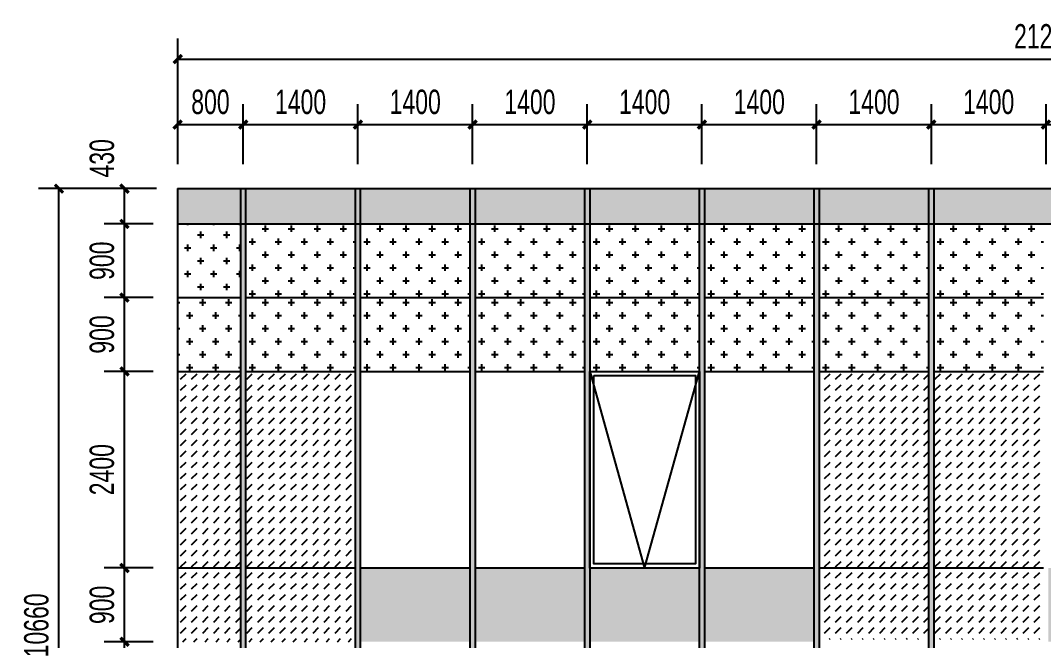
# Model space of a CAD drawing. Extents: x -3 to 440502, y -49243 to 59402.
# Drawn here: x 306177 to 318666, y 23349 to 30916 of the extents above; entities that cross this region are included whole.
import ezdxf

# ---------------------------------------------------------------- set-up
doc = ezdxf.new("R2010")
doc.units = 0
doc.header["$LTSCALE"] = 1000
doc.header["$MEASUREMENT"] = 0
for name, color, linetype in [('01-标注_尺寸', 124, 'Continuous'), ('05-填充_156', 156, 'Continuous'), ('05-填充_18', 18, 'Continuous'), ('05-填充_天正', 26, 'Continuous'), ('A-C_窗', 140, 'Continuous'), ('D_铝板', 181, 'Continuous'), ('E-立面', 255, 'Continuous')]:
    doc.layers.add(name, color=color, linetype=linetype)
doc.styles.add('_TCH_DIM_T3', font='ros.shx', dxfattribs={"width": 0.705882, "bigfont": 'jd.shx'})
doc.dimstyles.new('_TCH_ARCH&&100', dxfattribs={"dimtxt": 297.5, "dimasz": 100, "dimexe": 250, "dimexo": 300, "dimgap": 126.25, "dimtad": 1, "dimdec": 0, "dimzin": 0, "dimdsep": 46, "dimtxsty": '_TCH_DIM_T3', "dimblk": 'ARCHTICK', "dimcen": 0.09, "dimclrt": 7, "dimazin": 2, "dimtfac": 1, "dimtdec": 0, "dimtix": 1, "dimtmove": 2, "dimatfit": 3, "dimfxl": 0, "dimtolj": 1, "dimtzin": 0, "dimarcsym": 0})
pattern_1 = [(45, (291562.95, -175248.63), (4e-14, 134.70384), [95.25, -95.25])]
pattern_2 = [(45, (299962.95, -175248.63), (4e-14, 134.70384), [95.25, -95.25])]

# ---------------------------------------------------------------- blocks, each defined once
blk = doc.blocks.new('A$C2DDF4F07')
at = {"layer": 'A-C_窗'}
for points in [[(0, 2400), (1340, 2400), (1340, 0), (0, 0)], [(50, 2350), (1290, 2350), (1290, 50), (50, 50)]]:
    blk.add_lwpolyline(points, close=True, dxfattribs=at)
blk.add_lwpolyline([(0, 2400), (670, 0), (1340, 2400)], dxfattribs=at)
blk = doc.blocks.new('*U22')
at = {"layer": '05-填充_18'}
h = blk.add_hatch(color=256, dxfattribs=at)
h.dxf.hatch_style = 1
h.paths.add_polyline_path([(60, -10350), (0, -10350), (0, 310), (60, 310)])
blk.add_lwpolyline([(60, -10350), (0, -10350), (0, 310), (60, 310)], close=True)
blk = doc.blocks.new('_ArchTick')
at = {"color": 0, "linetype": 'ByBlock', "const_width": 0.4}
blk.add_lwpolyline([(-0.5, -0.5), (0.5, 0.5)], dxfattribs=at)
blk = doc.blocks.new('*D765')
at = {"layer": '01-标注_尺寸', "color": 0, "lineweight": -2, "transparency": 16777216}
for p, q in [((307796, 23334), (307197, 23334)), ((307447, 22434), (307447, 23334)), ((307796, 22434), (307197, 22434))]:
    blk.add_line(p, q, dxfattribs=at)
at = {"layer": 'Defpoints', "color": 0, "transparency": 16777216}
for p in [(307447, 23334), (308096, 23334), (308096, 22434)]:
    blk.add_point(p, dxfattribs=at)
at = {"layer": '01-标注_尺寸', "color": 0, "lineweight": -2, "transparency": 16777216, "xscale": 100, "yscale": 100, "zscale": 100}
for p, rotation in [((307447, 23334), 90), ((307447, 22434), 270)]:
    blk.add_blockref('_ArchTick', p, dxfattribs=dict(at, rotation=rotation))
at = {"layer": '01-标注_尺寸', "color": 7, "transparency": 16777216, "insert": (307172, 22884), "char_height": 297.5, "attachment_point": 5, "rotation": 90, "style": '_TCH_DIM_T3'}
blk.add_mtext('\\A1;900', dxfattribs=at)
blk = doc.blocks.new('*D766')
at = {"layer": '01-标注_尺寸', "color": 0, "lineweight": -2, "transparency": 16777216}
for p, q in [((307796, 24234), (307197, 24234)), ((307447, 23334), (307447, 24234)), ((307796, 23334), (307197, 23334))]:
    blk.add_line(p, q, dxfattribs=at)
at = {"layer": 'Defpoints', "color": 0, "transparency": 16777216}
for p in [(307447, 24234), (308096, 24234), (308096, 23334)]:
    blk.add_point(p, dxfattribs=at)
at = {"layer": '01-标注_尺寸', "color": 0, "lineweight": -2, "transparency": 16777216, "xscale": 100, "yscale": 100, "zscale": 100}
for p, rotation in [((307447, 24234), 90), ((307447, 23334), 270)]:
    blk.add_blockref('_ArchTick', p, dxfattribs=dict(at, rotation=rotation))
at = {"layer": '01-标注_尺寸', "color": 7, "transparency": 16777216, "insert": (307172, 23784), "char_height": 297.5, "attachment_point": 5, "rotation": 90, "style": '_TCH_DIM_T3'}
blk.add_mtext('\\A1;900', dxfattribs=at)
blk = doc.blocks.new('*D767')
at = {"layer": '01-标注_尺寸', "color": 0, "lineweight": -2, "transparency": 16777216}
for p, q in [((307796, 26634), (307197, 26634)), ((307447, 24234), (307447, 26634)), ((307796, 24234), (307197, 24234))]:
    blk.add_line(p, q, dxfattribs=at)
at = {"layer": 'Defpoints', "color": 0, "transparency": 16777216}
for p in [(307447, 26634), (308096, 26634), (308096, 24234)]:
    blk.add_point(p, dxfattribs=at)
at = {"layer": '01-标注_尺寸', "color": 0, "lineweight": -2, "transparency": 16777216, "xscale": 100, "yscale": 100, "zscale": 100}
for p, rotation in [((307447, 26634), 90), ((307447, 24234), 270)]:
    blk.add_blockref('_ArchTick', p, dxfattribs=dict(at, rotation=rotation))
at = {"layer": '01-标注_尺寸', "color": 7, "transparency": 16777216, "insert": (307172, 25434), "char_height": 297.5, "attachment_point": 5, "rotation": 90, "style": '_TCH_DIM_T3'}
blk.add_mtext('\\A1;2400', dxfattribs=at)
blk = doc.blocks.new('*D768')
at = {"layer": '01-标注_尺寸', "color": 0, "lineweight": -2, "transparency": 16777216}
for p, q in [((307796, 27534), (307197, 27534)), ((307447, 26634), (307447, 27534)), ((307796, 26634), (307197, 26634))]:
    blk.add_line(p, q, dxfattribs=at)
at = {"layer": 'Defpoints', "color": 0, "transparency": 16777216}
for p in [(307447, 27534), (308096, 27534), (308096, 26634)]:
    blk.add_point(p, dxfattribs=at)
at = {"layer": '01-标注_尺寸', "color": 0, "lineweight": -2, "transparency": 16777216, "xscale": 100, "yscale": 100, "zscale": 100}
for p, rotation in [((307447, 27534), 90), ((307447, 26634), 270)]:
    blk.add_blockref('_ArchTick', p, dxfattribs=dict(at, rotation=rotation))
at = {"layer": '01-标注_尺寸', "color": 7, "transparency": 16777216, "insert": (307172, 27084), "char_height": 297.5, "attachment_point": 5, "rotation": 90, "style": '_TCH_DIM_T3'}
blk.add_mtext('\\A1;900', dxfattribs=at)
blk = doc.blocks.new('*D769')
at = {"layer": '01-标注_尺寸', "color": 0, "lineweight": -2, "transparency": 16777216}
for p, q in [((307796, 28434), (307197, 28434)), ((307447, 27534), (307447, 28434)), ((307796, 27534), (307197, 27534))]:
    blk.add_line(p, q, dxfattribs=at)
at = {"layer": 'Defpoints', "color": 0, "transparency": 16777216}
for p in [(307447, 28434), (308096, 28434), (308096, 27534)]:
    blk.add_point(p, dxfattribs=at)
at = {"layer": '01-标注_尺寸', "color": 0, "lineweight": -2, "transparency": 16777216, "xscale": 100, "yscale": 100, "zscale": 100}
for p, rotation in [((307447, 28434), 90), ((307447, 27534), 270)]:
    blk.add_blockref('_ArchTick', p, dxfattribs=dict(at, rotation=rotation))
at = {"layer": '01-标注_尺寸', "color": 7, "transparency": 16777216, "insert": (307172, 27984), "char_height": 297.5, "attachment_point": 5, "rotation": 90, "style": '_TCH_DIM_T3'}
blk.add_mtext('\\A1;900', dxfattribs=at)
blk = doc.blocks.new('*D770')
at = {"layer": '01-标注_尺寸', "color": 0, "lineweight": -2, "transparency": 16777216}
for p, q in [((307796, 28864), (307197, 28864)), ((307447, 28434), (307447, 28864)), ((307796, 28434), (307197, 28434))]:
    blk.add_line(p, q, dxfattribs=at)
at = {"layer": 'Defpoints', "color": 0, "transparency": 16777216}
for p in [(307447, 28864), (308096, 28864), (308096, 28434)]:
    blk.add_point(p, dxfattribs=at)
at = {"layer": '01-标注_尺寸', "color": 0, "lineweight": -2, "transparency": 16777216, "xscale": 100, "yscale": 100, "zscale": 100}
for p, rotation in [((307447, 28864), 90), ((307447, 28434), 270)]:
    blk.add_blockref('_ArchTick', p, dxfattribs=dict(at, rotation=rotation))
at = {"layer": '01-标注_尺寸', "color": 7, "transparency": 16777216, "insert": (307172, 29234), "char_height": 297.5, "attachment_point": 5, "rotation": 90, "style": '_TCH_DIM_T3'}
blk.add_mtext('\\A1;430', dxfattribs=at)
blk = doc.blocks.new('*D771')
at = {"layer": '01-标注_尺寸', "color": 0, "lineweight": -2, "transparency": 16777216}
for p, q in [((307837, 28864), (306397, 28864)), ((306647, 18204), (306647, 28864)), ((307837, 18204), (306397, 18204))]:
    blk.add_line(p, q, dxfattribs=at)
at = {"layer": 'Defpoints', "color": 0, "transparency": 16777216}
for p in [(306647, 28864), (308137, 28864), (308137, 18204)]:
    blk.add_point(p, dxfattribs=at)
at = {"layer": '01-标注_尺寸', "color": 0, "lineweight": -2, "transparency": 16777216, "xscale": 100, "yscale": 100, "zscale": 100}
for p, rotation in [((306647, 28864), 90), ((306647, 18204), 270)]:
    blk.add_blockref('_ArchTick', p, dxfattribs=dict(at, rotation=rotation))
at = {"layer": '01-标注_尺寸', "color": 7, "transparency": 16777216, "insert": (306372, 23534), "char_height": 297.5, "attachment_point": 5, "rotation": 90, "style": '_TCH_DIM_T3'}
blk.add_mtext('\\A1;10660', dxfattribs=at)
blk = doc.blocks.new('*D772')
at = {"layer": '01-标注_尺寸', "color": 0, "lineweight": -2, "transparency": 16777216}
for p, q in [((308096, 29164), (308096, 29896)), ((308896, 29164), (308896, 29896)), ((308096, 29646), (308896, 29646))]:
    blk.add_line(p, q, dxfattribs=at)
at = {"layer": 'Defpoints', "color": 0, "transparency": 16777216}
for p in [(308896, 29646), (308096, 28864), (308896, 28864)]:
    blk.add_point(p, dxfattribs=at)
at = {"layer": '01-标注_尺寸', "color": 0, "lineweight": -2, "transparency": 16777216, "xscale": 100, "yscale": 100, "zscale": 100, "rotation": 180}
blk.add_blockref('_ArchTick', (308096, 29646), dxfattribs=at)
at = {"layer": '01-标注_尺寸', "color": 0, "lineweight": -2, "transparency": 16777216, "xscale": 100, "yscale": 100, "zscale": 100}
blk.add_blockref('_ArchTick', (308896, 29646), dxfattribs=at)
at = {"layer": '01-标注_尺寸', "color": 7, "transparency": 16777216, "insert": (308496, 29921), "char_height": 297.5, "attachment_point": 5, "style": '_TCH_DIM_T3'}
blk.add_mtext('\\A1;800', dxfattribs=at)
blk = doc.blocks.new('*D773')
at = {"layer": '01-标注_尺寸', "color": 0, "lineweight": -2, "transparency": 16777216}
for p, q in [((308896, 29164), (308896, 29896)), ((310296, 29164), (310296, 29896)), ((308896, 29646), (310296, 29646))]:
    blk.add_line(p, q, dxfattribs=at)
at = {"layer": 'Defpoints', "color": 0, "transparency": 16777216}
for p in [(310296, 29646), (308896, 28864), (310296, 28864)]:
    blk.add_point(p, dxfattribs=at)
at = {"layer": '01-标注_尺寸', "color": 0, "lineweight": -2, "transparency": 16777216, "xscale": 100, "yscale": 100, "zscale": 100, "rotation": 180}
blk.add_blockref('_ArchTick', (308896, 29646), dxfattribs=at)
at = {"layer": '01-标注_尺寸', "color": 0, "lineweight": -2, "transparency": 16777216, "xscale": 100, "yscale": 100, "zscale": 100}
blk.add_blockref('_ArchTick', (310296, 29646), dxfattribs=at)
at = {"layer": '01-标注_尺寸', "color": 7, "transparency": 16777216, "insert": (309596, 29921), "char_height": 297.5, "attachment_point": 5, "style": '_TCH_DIM_T3'}
blk.add_mtext('\\A1;1400', dxfattribs=at)
blk = doc.blocks.new('*D774')
at = {"layer": '01-标注_尺寸', "color": 0, "lineweight": -2, "transparency": 16777216}
for p, q in [((310296, 29164), (310296, 29896)), ((311696, 29164), (311696, 29896)), ((310296, 29646), (311696, 29646))]:
    blk.add_line(p, q, dxfattribs=at)
at = {"layer": 'Defpoints', "color": 0, "transparency": 16777216}
for p in [(311696, 29646), (310296, 28864), (311696, 28864)]:
    blk.add_point(p, dxfattribs=at)
at = {"layer": '01-标注_尺寸', "color": 0, "lineweight": -2, "transparency": 16777216, "xscale": 100, "yscale": 100, "zscale": 100, "rotation": 180}
blk.add_blockref('_ArchTick', (310296, 29646), dxfattribs=at)
at = {"layer": '01-标注_尺寸', "color": 0, "lineweight": -2, "transparency": 16777216, "xscale": 100, "yscale": 100, "zscale": 100}
blk.add_blockref('_ArchTick', (311696, 29646), dxfattribs=at)
at = {"layer": '01-标注_尺寸', "color": 7, "transparency": 16777216, "insert": (310996, 29921), "char_height": 297.5, "attachment_point": 5, "style": '_TCH_DIM_T3'}
blk.add_mtext('\\A1;1400', dxfattribs=at)
blk = doc.blocks.new('*D775')
at = {"layer": '01-标注_尺寸', "color": 0, "lineweight": -2, "transparency": 16777216}
for p, q in [((311696, 29164), (311696, 29896)), ((313096, 29164), (313096, 29896)), ((311696, 29646), (313096, 29646))]:
    blk.add_line(p, q, dxfattribs=at)
at = {"layer": 'Defpoints', "color": 0, "transparency": 16777216}
for p in [(313096, 29646), (311696, 28864), (313096, 28864)]:
    blk.add_point(p, dxfattribs=at)
at = {"layer": '01-标注_尺寸', "color": 0, "lineweight": -2, "transparency": 16777216, "xscale": 100, "yscale": 100, "zscale": 100, "rotation": 180}
blk.add_blockref('_ArchTick', (311696, 29646), dxfattribs=at)
at = {"layer": '01-标注_尺寸', "color": 0, "lineweight": -2, "transparency": 16777216, "xscale": 100, "yscale": 100, "zscale": 100}
blk.add_blockref('_ArchTick', (313096, 29646), dxfattribs=at)
at = {"layer": '01-标注_尺寸', "color": 7, "transparency": 16777216, "insert": (312396, 29921), "char_height": 297.5, "attachment_point": 5, "style": '_TCH_DIM_T3'}
blk.add_mtext('\\A1;1400', dxfattribs=at)
blk = doc.blocks.new('*D776')
at = {"layer": '01-标注_尺寸', "color": 0, "lineweight": -2, "transparency": 16777216}
for p, q in [((313096, 29164), (313096, 29896)), ((314496, 29164), (314496, 29896)), ((313096, 29646), (314496, 29646))]:
    blk.add_line(p, q, dxfattribs=at)
at = {"layer": 'Defpoints', "color": 0, "transparency": 16777216}
for p in [(314496, 29646), (313096, 28864), (314496, 28864)]:
    blk.add_point(p, dxfattribs=at)
at = {"layer": '01-标注_尺寸', "color": 0, "lineweight": -2, "transparency": 16777216, "xscale": 100, "yscale": 100, "zscale": 100, "rotation": 180}
blk.add_blockref('_ArchTick', (313096, 29646), dxfattribs=at)
at = {"layer": '01-标注_尺寸', "color": 0, "lineweight": -2, "transparency": 16777216, "xscale": 100, "yscale": 100, "zscale": 100}
blk.add_blockref('_ArchTick', (314496, 29646), dxfattribs=at)
at = {"layer": '01-标注_尺寸', "color": 7, "transparency": 16777216, "insert": (313796, 29921), "char_height": 297.5, "attachment_point": 5, "style": '_TCH_DIM_T3'}
blk.add_mtext('\\A1;1400', dxfattribs=at)
blk = doc.blocks.new('*D777')
at = {"layer": '01-标注_尺寸', "color": 0, "lineweight": -2, "transparency": 16777216}
for p, q in [((314496, 29164), (314496, 29896)), ((315896, 29164), (315896, 29896)), ((314496, 29646), (315896, 29646))]:
    blk.add_line(p, q, dxfattribs=at)
at = {"layer": 'Defpoints', "color": 0, "transparency": 16777216}
for p in [(315896, 29646), (314496, 28864), (315896, 28864)]:
    blk.add_point(p, dxfattribs=at)
at = {"layer": '01-标注_尺寸', "color": 0, "lineweight": -2, "transparency": 16777216, "xscale": 100, "yscale": 100, "zscale": 100, "rotation": 180}
blk.add_blockref('_ArchTick', (314496, 29646), dxfattribs=at)
at = {"layer": '01-标注_尺寸', "color": 0, "lineweight": -2, "transparency": 16777216, "xscale": 100, "yscale": 100, "zscale": 100}
blk.add_blockref('_ArchTick', (315896, 29646), dxfattribs=at)
at = {"layer": '01-标注_尺寸', "color": 7, "transparency": 16777216, "insert": (315196, 29921), "char_height": 297.5, "attachment_point": 5, "style": '_TCH_DIM_T3'}
blk.add_mtext('\\A1;1400', dxfattribs=at)
blk = doc.blocks.new('*D778')
at = {"layer": '01-标注_尺寸', "color": 0, "lineweight": -2, "transparency": 16777216}
for p, q in [((315896, 29164), (315896, 29896)), ((317296, 29164), (317296, 29896)), ((315896, 29646), (317296, 29646))]:
    blk.add_line(p, q, dxfattribs=at)
at = {"layer": 'Defpoints', "color": 0, "transparency": 16777216}
for p in [(317296, 29646), (315896, 28864), (317296, 28864)]:
    blk.add_point(p, dxfattribs=at)
at = {"layer": '01-标注_尺寸', "color": 0, "lineweight": -2, "transparency": 16777216, "xscale": 100, "yscale": 100, "zscale": 100, "rotation": 180}
blk.add_blockref('_ArchTick', (315896, 29646), dxfattribs=at)
at = {"layer": '01-标注_尺寸', "color": 0, "lineweight": -2, "transparency": 16777216, "xscale": 100, "yscale": 100, "zscale": 100}
blk.add_blockref('_ArchTick', (317296, 29646), dxfattribs=at)
at = {"layer": '01-标注_尺寸', "color": 7, "transparency": 16777216, "insert": (316596, 29921), "char_height": 297.5, "attachment_point": 5, "style": '_TCH_DIM_T3'}
blk.add_mtext('\\A1;1400', dxfattribs=at)
blk = doc.blocks.new('*D779')
at = {"layer": '01-标注_尺寸', "color": 0, "lineweight": -2, "transparency": 16777216}
for p, q in [((317296, 29164), (317296, 29896)), ((318696, 29164), (318696, 29896)), ((317296, 29646), (318696, 29646))]:
    blk.add_line(p, q, dxfattribs=at)
at = {"layer": 'Defpoints', "color": 0, "transparency": 16777216}
for p in [(318696, 29646), (317296, 28864), (318696, 28864)]:
    blk.add_point(p, dxfattribs=at)
at = {"layer": '01-标注_尺寸', "color": 0, "lineweight": -2, "transparency": 16777216, "xscale": 100, "yscale": 100, "zscale": 100, "rotation": 180}
blk.add_blockref('_ArchTick', (317296, 29646), dxfattribs=at)
at = {"layer": '01-标注_尺寸', "color": 0, "lineweight": -2, "transparency": 16777216, "xscale": 100, "yscale": 100, "zscale": 100}
blk.add_blockref('_ArchTick', (318696, 29646), dxfattribs=at)
at = {"layer": '01-标注_尺寸', "color": 7, "transparency": 16777216, "insert": (317996, 29921), "char_height": 297.5, "attachment_point": 5, "style": '_TCH_DIM_T3'}
blk.add_mtext('\\A1;1400', dxfattribs=at)
blk = doc.blocks.new('*D780')
at = {"layer": '01-标注_尺寸', "color": 0, "lineweight": -2, "transparency": 16777216}
for p, q in [((318696, 29164), (318696, 29896)), ((320096, 29164), (320096, 29896)), ((318696, 29646), (320096, 29646))]:
    blk.add_line(p, q, dxfattribs=at)
at = {"layer": 'Defpoints', "color": 0, "transparency": 16777216}
for p in [(320096, 29646), (318696, 28864), (320096, 28864)]:
    blk.add_point(p, dxfattribs=at)
at = {"layer": '01-标注_尺寸', "color": 0, "lineweight": -2, "transparency": 16777216, "xscale": 100, "yscale": 100, "zscale": 100, "rotation": 180}
blk.add_blockref('_ArchTick', (318696, 29646), dxfattribs=at)
at = {"layer": '01-标注_尺寸', "color": 0, "lineweight": -2, "transparency": 16777216, "xscale": 100, "yscale": 100, "zscale": 100}
blk.add_blockref('_ArchTick', (320096, 29646), dxfattribs=at)
at = {"layer": '01-标注_尺寸', "color": 7, "transparency": 16777216, "insert": (319396, 29921), "char_height": 297.5, "attachment_point": 5, "style": '_TCH_DIM_T3'}
blk.add_mtext('\\A1;1400', dxfattribs=at)
blk = doc.blocks.new('*D788')
at = {"layer": '01-标注_尺寸', "color": 0, "lineweight": -2, "transparency": 16777216}
for p, q in [((308096, 29175), (308096, 30696)), ((329296, 29175), (329296, 30696)), ((308096, 30446), (329296, 30446))]:
    blk.add_line(p, q, dxfattribs=at)
at = {"layer": 'Defpoints', "color": 0, "transparency": 16777216}
for p in [(329296, 30446), (308096, 28875), (329296, 28875)]:
    blk.add_point(p, dxfattribs=at)
at = {"layer": '01-标注_尺寸', "color": 0, "lineweight": -2, "transparency": 16777216, "xscale": 100, "yscale": 100, "zscale": 100, "rotation": 180}
blk.add_blockref('_ArchTick', (308096, 30446), dxfattribs=at)
at = {"layer": '01-标注_尺寸', "color": 0, "lineweight": -2, "transparency": 16777216, "xscale": 100, "yscale": 100, "zscale": 100}
blk.add_blockref('_ArchTick', (329296, 30446), dxfattribs=at)
at = {"layer": '01-标注_尺寸', "color": 7, "transparency": 16777216, "insert": (318696, 30721), "char_height": 297.5, "attachment_point": 5, "style": '_TCH_DIM_T3'}
blk.add_mtext('\\A1;21200', dxfattribs=at)

msp = doc.modelspace()

# ---------------------------------------------------------------- hatches: boundary and pattern name
at = {"layer": '05-填充_156'}
h = msp.add_hatch(dxfattribs=at)
h.set_pattern_fill('CROSS', color=136, scale=100, angle=-90)
h.set_pattern_definition([(270, (420294.84, -132792.53), (158.75, -158.75), [79.375, -238.125]), (0, (420255.16, -132832.21), (158.75, 158.75), [79.375, -238.125])])
h.paths.add_polyline_path([(308865.6, 28433.7), (308095.6, 28433.7), (308095.6, 27533.7), (308865.6, 27533.7)])
h = msp.add_hatch(dxfattribs=at)
h.set_pattern_fill('CROSS', color=136, scale=100, angle=-90)
h.set_pattern_definition([(360, (294362.95, -174348.63), (158.75, 158.75), [79.375, -238.125]), (90, (294402.64, -174388.32), (-158.75, 158.75), [79.375, -238.125])])
h.paths.add_polyline_path([(310265.6, 28433.7), (308925.6, 28433.7), (308925.6, 27533.7), (310265.6, 27533.7)])
h = msp.add_hatch(dxfattribs=at)
h.set_pattern_fill('CROSS', color=136, scale=100, angle=-90)
h.set_pattern_definition([(360, (295762.95, -174348.63), (158.75, 158.75), [79.375, -238.125]), (90, (295802.64, -174388.32), (-158.75, 158.75), [79.375, -238.125])])
h.paths.add_polyline_path([(311665.6, 28433.7), (310325.6, 28433.7), (310325.6, 27533.7), (311665.6, 27533.7)])
h = msp.add_hatch(dxfattribs=at)
h.set_pattern_fill('CROSS', color=136, scale=100, angle=-90)
h.set_pattern_definition([(360, (297162.95, -174348.63), (158.75, 158.75), [79.375, -238.125]), (90, (297202.64, -174388.32), (-158.75, 158.75), [79.375, -238.125])])
h.paths.add_polyline_path([(313065.6, 28433.7), (311725.6, 28433.7), (311725.6, 27533.7), (313065.6, 27533.7)])
h = msp.add_hatch(dxfattribs=at)
h.set_pattern_fill('CROSS', color=136, scale=100, angle=-90)
h.set_pattern_definition([(360, (298562.95, -174348.63), (158.75, 158.75), [79.375, -238.125]), (90, (298602.64, -174388.32), (-158.75, 158.75), [79.375, -238.125])])
h.paths.add_polyline_path([(314465.6, 28433.7), (313125.6, 28433.7), (313125.6, 27533.7), (314465.6, 27533.7)])
h = msp.add_hatch(dxfattribs=at)
h.set_pattern_fill('CROSS', color=136, scale=100, angle=-90)
h.set_pattern_definition([(360, (299962.95, -174348.63), (158.75, 158.75), [79.375, -238.125]), (90, (300002.64, -174388.32), (-158.75, 158.75), [79.375, -238.125])])
h.paths.add_polyline_path([(315865.6, 28433.7), (314525.6, 28433.7), (314525.6, 27533.7), (315865.6, 27533.7)])
h = msp.add_hatch(dxfattribs=at)
h.set_pattern_fill('CROSS', color=136, scale=100, angle=-90)
h.set_pattern_definition([(360, (301362.95, -174348.63), (158.75, 158.75), [79.375, -238.125]), (90, (301402.64, -174388.32), (-158.75, 158.75), [79.375, -238.125])])
h.paths.add_polyline_path([(317265.6, 28433.7), (315925.6, 28433.7), (315925.6, 27533.7), (317265.6, 27533.7)])
h = msp.add_hatch(dxfattribs=at)
h.set_pattern_fill('CROSS', color=136, scale=100, angle=-90)
h.set_pattern_definition([(360, (302762.95, -174348.63), (158.75, 158.75), [79.375, -238.125]), (90, (302802.64, -174388.32), (-158.75, 158.75), [79.375, -238.125])])
h.paths.add_polyline_path([(318665.6, 28433.7), (317325.6, 28433.7), (317325.6, 27533.7), (318665.6, 27533.7)])
h = msp.add_hatch(dxfattribs=at)
h.set_pattern_fill('CROSS', color=136, scale=100, angle=-90)
h.set_pattern_definition([(360, (292962.95, -175248.63), (158.75, 158.75), [79.375, -238.125]), (90, (293002.64, -175288.32), (-158.75, 158.75), [79.375, -238.125])])
h.paths.add_polyline_path([(308865.6, 27533.7), (308095.6, 27533.7), (308095.6, 26633.7), (308865.6, 26633.7)])
h = msp.add_hatch(dxfattribs=at)
h.set_pattern_fill('CROSS', color=136, scale=100, angle=-90)
h.set_pattern_definition([(360, (294362.95, -175248.63), (158.75, 158.75), [79.375, -238.125]), (90, (294402.64, -175288.32), (-158.75, 158.75), [79.375, -238.125])])
h.paths.add_polyline_path([(310265.6, 27533.7), (308925.6, 27533.7), (308925.6, 26633.7), (310265.6, 26633.7)])
h = msp.add_hatch(dxfattribs=at)
h.set_pattern_fill('CROSS', color=136, scale=100, angle=-90)
h.set_pattern_definition([(360, (295762.95, -175248.63), (158.75, 158.75), [79.375, -238.125]), (90, (295802.64, -175288.32), (-158.75, 158.75), [79.375, -238.125])])
h.paths.add_polyline_path([(311665.6, 27533.7), (310325.6, 27533.7), (310325.6, 26633.7), (311665.6, 26633.7)])
h = msp.add_hatch(dxfattribs=at)
h.set_pattern_fill('CROSS', color=136, scale=100, angle=-90)
h.set_pattern_definition([(360, (297162.95, -175248.63), (158.75, 158.75), [79.375, -238.125]), (90, (297202.64, -175288.32), (-158.75, 158.75), [79.375, -238.125])])
h.paths.add_polyline_path([(313065.6, 27533.7), (311725.6, 27533.7), (311725.6, 26633.7), (313065.6, 26633.7)])
h = msp.add_hatch(dxfattribs=at)
h.set_pattern_fill('CROSS', color=136, scale=100, angle=-90)
h.set_pattern_definition([(360, (298562.95, -175248.63), (158.75, 158.75), [79.375, -238.125]), (90, (298602.64, -175288.32), (-158.75, 158.75), [79.375, -238.125])])
h.paths.add_polyline_path([(314465.6, 27533.7), (313125.6, 27533.7), (313125.6, 26633.7), (314465.6, 26633.7)])
h = msp.add_hatch(dxfattribs=at)
h.set_pattern_fill('CROSS', color=136, scale=100, angle=-90)
h.set_pattern_definition([(360, (299962.95, -175248.63), (158.75, 158.75), [79.375, -238.125]), (90, (300002.64, -175288.32), (-158.75, 158.75), [79.375, -238.125])])
h.paths.add_polyline_path([(315865.6, 27533.7), (314525.6, 27533.7), (314525.6, 26633.7), (315865.6, 26633.7)])
h = msp.add_hatch(dxfattribs=at)
h.set_pattern_fill('CROSS', color=136, scale=100, angle=-90)
h.set_pattern_definition([(360, (301362.95, -175248.63), (158.75, 158.75), [79.375, -238.125]), (90, (301402.64, -175288.32), (-158.75, 158.75), [79.375, -238.125])])
h.paths.add_polyline_path([(317265.6, 27533.7), (315925.6, 27533.7), (315925.6, 26633.7), (317265.6, 26633.7)])
h = msp.add_hatch(dxfattribs=at)
h.set_pattern_fill('CROSS', color=136, scale=100, angle=-90)
h.set_pattern_definition([(360, (302762.95, -175248.63), (158.75, 158.75), [79.375, -238.125]), (90, (302802.64, -175288.32), (-158.75, 158.75), [79.375, -238.125])])
h.paths.add_polyline_path([(318665.6, 27533.7), (317325.6, 27533.7), (317325.6, 26633.7), (318665.6, 26633.7)])
h = msp.add_hatch(dxfattribs=at)
h.set_pattern_fill('DASH', color=256, scale=100, angle=-45)
h.set_pattern_definition(pattern_1)
h.paths.add_polyline_path([(308865.6, 26633.7), (308095.6, 26633.7), (308095.6, 23333.7), (308865.6, 23333.7)])
h = msp.add_hatch(dxfattribs=at)
h.set_pattern_fill('DASH', color=256, scale=100, angle=-45)
h.set_pattern_definition(pattern_1)
h.paths.add_polyline_path([(310265.6, 26633.7), (308925.6, 26633.7), (308925.6, 23333.7), (310265.6, 23333.7)])
h = msp.add_hatch(dxfattribs=at)
h.set_pattern_fill('DASH', color=256, scale=100, angle=-45)
h.set_pattern_definition(pattern_2)
h.paths.add_polyline_path([(317265.6, 26633.7), (315925.6, 26633.7), (315925.6, 23363.7), (317265.6, 23363.7)])
h = msp.add_hatch(dxfattribs=at)
h.set_pattern_fill('DASH', color=256, scale=100, angle=-45)
h.set_pattern_definition(pattern_2)
h.paths.add_polyline_path([(318665.6, 26633.7), (317325.6, 26633.7), (317325.6, 23363.7), (318665.6, 23363.7)])
at = {"layer": '05-填充_18'}
h = msp.add_hatch(color=256, dxfattribs=at)
h.dxf.hatch_style = 1
h.paths.add_polyline_path([(329295.6, 28433.7), (329295.6, 28863.7), (308095.6, 28863.7), (308095.6, 28433.7)])
at = {"layer": '05-填充_天正'}
h = msp.add_hatch(dxfattribs=at)
h.set_pattern_fill('AR-CONC', color=256, scale=200)
h.set_pattern_definition([(50, (0, 0), (364.36934, -31.87817), [38.1, -419.1]), (355, (0, 0), (-70.48565, 382.1133), [30.48, -335.28]), (100.451, (30.36, -2.66), (293.885, 350.23338), [32.38, -356.18]), (46.1842, (0, 101.6), (542.1581, -84.08466), [57.15, -628.65]), (96.6356, (45.2, 94.6), (474.8085, 494.8511), [48.57, -534.27]), (351.184, (0, 101.6), (474.8092, 494.8502), [45.72, -502.92]), (21, (50.8, 76.2), (303.22976, -204.53104), [38.1, -419.1]), (326, (50.8, 76.2), (123.60406, 368.37593), [30.48, -335.28]), (71.4514, (76.07, 59.16), (426.833, 163.8457), [32.38, -356.18]), (37.5, (0, 0), (6.177207, 169.11008), [0, -331.216, 0, -340.36, 0, -336.55]), (7.5, (0, 0), (133.639325, 200.36115), [0, -194.056, 0, -323.596, 0, -128.27]), (327.5, (-113.28, 0), (271.18119, -11.45749), [0, -127, 0, -396.24, 0, -525.78]), (317.5, (-164.08, 0), (296.25836, 50.85298), [0, -165.1, 0, -263.144, 0, -373.38])])
h.paths.add_polyline_path([(328525.6, 24233.7), (329295.6, 24233.7), (329295.6, 23333.7), (328525.6, 23333.7)])
h.paths.add_polyline_path([(327125.6, 23333.7), (328465.6, 23333.7), (328465.6, 24233.7), (327125.6, 24233.7)])
h.paths.add_polyline_path([(322925.6, 23333.7), (324265.6, 23333.7), (324265.6, 24233.7), (322925.6, 24233.7)])
h.paths.add_polyline_path([(321525.6, 24233.7), (322865.6, 24233.7), (322865.6, 23333.7), (321525.6, 23333.7)])
h.paths.add_polyline_path([(320125.6, 23333.7), (321465.6, 23333.7), (321465.6, 24233.7), (320125.6, 24233.7)])
h.paths.add_polyline_path([(318725.6, 23333.7), (320065.6, 23333.7), (320065.6, 24233.7), (318725.6, 24233.7)])
h.paths.add_polyline_path([(314525.6, 23333.7), (315865.6, 23333.7), (315865.6, 24233.7), (314525.6, 24233.7)])
h.paths.add_polyline_path([(313125.6, 23333.7), (314465.6, 23333.7), (314465.6, 24233.7), (313125.6, 24233.7)])
h.paths.add_polyline_path([(311725.6, 23333.7), (313065.6, 23333.7), (313065.6, 24233.7), (311725.6, 24233.7)])
h.paths.add_polyline_path([(310325.6, 23333.7), (311665.6, 23333.7), (311665.6, 24233.7), (310325.6, 24233.7)])
h.paths.add_polyline_path([(328525.6, 20033.7), (329295.6, 20033.7), (329295.6, 19133.7), (328525.6, 19133.7)])
h.paths.add_polyline_path([(327125.6, 19133.7), (328465.6, 19133.7), (328465.6, 20033.7), (327125.6, 20033.7)])
h.paths.add_polyline_path([(322925.6, 19133.7), (324265.6, 19133.7), (324265.6, 20033.7), (322925.6, 20033.7)])
h.paths.add_polyline_path([(321525.6, 20033.7), (322865.6, 20033.7), (322865.6, 19133.7), (321525.6, 19133.7)])
h.paths.add_polyline_path([(320125.6, 19133.7), (321465.6, 19133.7), (321465.6, 20033.7), (320125.6, 20033.7)])
h.paths.add_polyline_path([(318725.6, 19133.7), (320065.6, 19133.7), (320065.6, 20033.7), (318725.6, 20033.7)])
h.paths.add_polyline_path([(314525.6, 19133.7), (315865.6, 19133.7), (315865.6, 20033.7), (314525.6, 20033.7)])
h.paths.add_polyline_path([(313125.6, 19133.7), (314465.6, 19133.7), (314465.6, 20033.7), (313125.6, 20033.7)])
h.paths.add_polyline_path([(311725.6, 19133.7), (313065.6, 19133.7), (313065.6, 20033.7), (311725.6, 20033.7)])
h.paths.add_polyline_path([(310325.6, 19133.7), (311665.6, 19133.7), (311665.6, 20033.7), (310325.6, 20033.7)])

# ---------------------------------------------------------------- linework, layer by layer
at = {"layer": 'A-C_窗'}
for points in [[(308095.6, 27533.7), (308865.6, 27533.7)], [(308925.6, 27533.7), (310265.6, 27533.7)], [(310325.6, 27533.7), (311665.6, 27533.7)], [(311725.6, 27533.7), (313065.6, 27533.7)], [(313125.6, 27533.7), (314465.6, 27533.7)], [(314525.6, 27533.7), (315865.6, 27533.7)], [(315925.6, 27533.7), (317265.6, 27533.7)], [(317325.6, 27533.7), (318665.6, 27533.7)], [(308095.6, 26633.7), (308865.6, 26633.7)], [(308925.6, 26633.7), (310265.6, 26633.7)], [(310325.6, 26633.7), (311665.6, 26633.7)], [(311725.6, 26633.7), (313065.6, 26633.7)], [(313125.6, 26633.7), (314465.6, 26633.7)], [(314525.6, 26633.7), (315865.6, 26633.7)], [(315925.6, 26633.7), (317265.6, 26633.7)], [(317325.6, 26633.7), (318665.6, 26633.7)], [(308865.6, 24233.7), (308095.6, 24233.7)], [(310265.6, 24233.7), (308925.6, 24233.7)], [(311665.6, 24233.7), (310325.6, 24233.7)], [(313065.6, 24233.7), (311725.6, 24233.7)], [(315865.6, 24233.7), (314525.6, 24233.7)], [(317265.6, 24233.7), (315925.6, 24233.7)], [(318665.6, 24233.7), (317325.6, 24233.7)]]:
    msp.add_lwpolyline(points, dxfattribs=at)
at = {"layer": 'E-立面'}
msp.add_line((308095.6, 28863.7), (329295.6, 28863.7), dxfattribs=at)
for points in [[(308095.6, 28863.7), (308095.6, 18203.7)], [(308095.6, 28433.7), (329295.6, 28433.7)]]:
    msp.add_lwpolyline(points, dxfattribs=at)

# ---------------------------------------------------------------- block references
at = {"layer": 'A-C_窗'}
msp.add_blockref('A$C2DDF4F07', (313125.6, 24233.7), dxfattribs=at)
at = {"layer": 'D_铝板'}
for p in [(308865.6, 28553.8), (310265.6, 28553.8), (311665.6, 28553.8), (313065.6, 28553.8), (314465.6, 28553.8), (315865.6, 28553.8), (317265.6, 28553.8)]:
    msp.add_blockref('*U22', p, dxfattribs=at)

# ---------------------------------------------------------------- dimensions: what is measured, and where the dimension line sits
at = {"layer": '01-标注_尺寸'}
for p1, p2, distance, picture, middle in [((308095.6, 28875.2), (329295.6, 28875.2), 1571, '*D788', (318695.6, 30721.2)), ((308095.6, 28863.7), (308895.6, 28863.7), 782.4, '*D772', (308495.6, 29921.2)), ((308895.6, 28863.7), (310295.6, 28863.7), 782.4, '*D773', (309595.6, 29921.2)), ((310295.6, 28863.7), (311695.6, 28863.7), 782.4, '*D774', (310995.6, 29921.2)), ((311695.6, 28863.7), (313095.6, 28863.7), 782.4, '*D775', (312395.6, 29921.2)), ((313095.6, 28863.7), (314495.6, 28863.7), 782.4, '*D776', (313795.6, 29921.2)), ((314495.6, 28863.7), (315895.6, 28863.7), 782.4, '*D777', (315195.6, 29921.2)), ((315895.6, 28863.7), (317295.6, 28863.7), 782.4, '*D778', (316595.6, 29921.2)), ((317295.6, 28863.7), (318695.6, 28863.7), 782.4, '*D779', (317995.6, 29921.2)), ((318695.6, 28863.7), (320095.6, 28863.7), 782.4, '*D780', (319395.6, 29921.2)), ((308136.9, 18203.7), (308136.9, 28863.7), 1489.9, '*D771', (306372, 23533.7)), ((308095.6, 27533.7), (308095.6, 28433.7), 648.6, '*D769', (307172, 27983.7)), ((308095.6, 26633.7), (308095.6, 27533.7), 648.6, '*D768', (307172, 27083.7)), ((308095.6, 24233.7), (308095.6, 26633.7), 648.6, '*D767', (307172, 25433.7)), ((308095.6, 23333.7), (308095.6, 24233.7), 648.6, '*D766', (307172, 23783.7)), ((308095.6, 22433.7), (308095.6, 23333.7), 648.6, '*D765', (307172, 22883.7))]:
    dim = msp.add_aligned_dim(p1=p1, p2=p2, distance=distance, dimstyle='_TCH_ARCH&&100', dxfattribs=at)
    dim.commit()
    dim.dimension.update_dxf_attribs({"geometry": picture, "text_midpoint": middle})
dim = msp.add_linear_dim(base=(307447, 28863.7), p1=(308095.6, 28433.7), p2=(308095.6, 28863.7), angle=90, dimstyle='_TCH_ARCH&&100', dxfattribs=at)
dim.commit()
dim.dimension.update_dxf_attribs({"geometry": '*D770', "text_midpoint": (307172, 29233.7), "dimtype": 161})

doc.saveas('drawing.dxf')
